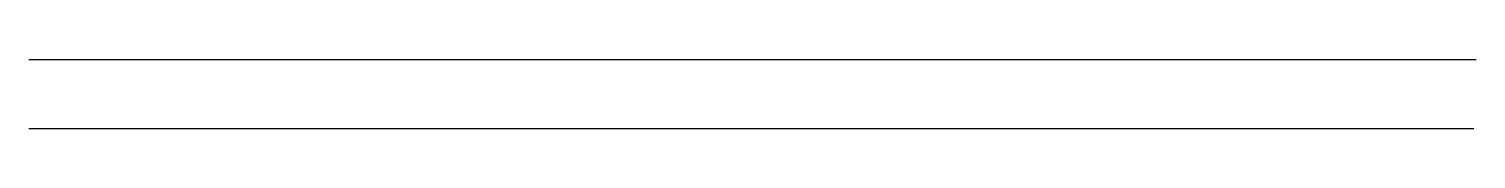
# Model space of a CAD drawing. Extents: x 0.29 to 3.1, y 0.22 to 0.36.
import ezdxf

# ---------------------------------------------------------------- set-up
doc = ezdxf.new("R2010")
doc.units = 0

msp = doc.modelspace()

# ---------------------------------------------------------------- linework, layer by layer
at = {"layer": 'Ebene 1'}
for p, q in [((0.285687, 0.357224), (3.09888, 0.357224)), ((0.285687, 0.2226), (3.09437, 0.2226))]:
    msp.add_line(p, q, dxfattribs=at)

doc.saveas('drawing.dxf')
